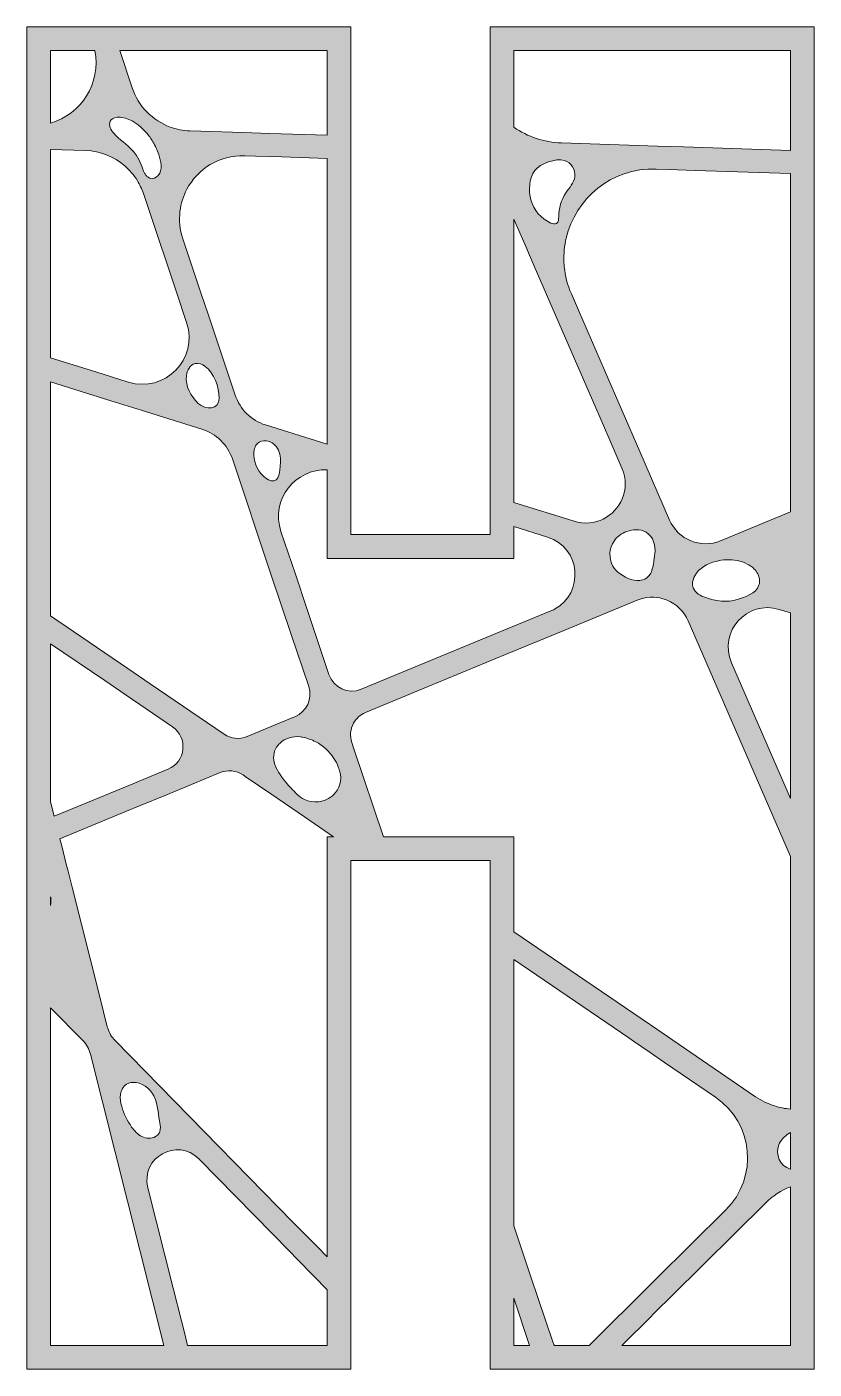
# Model space of a CAD drawing. Extents: x -1650 to 2650, y -4022 to 3022.
# Drawn here: x 2389.8 to 2650, y 1534.5 to 1978 of the extents above; entities that cross this region are included whole.
import ezdxf

# ---------------------------------------------------------------- set-up
doc = ezdxf.new("R2010")
doc.units = 0
doc.header["$MEASUREMENT"] = 0
doc.layers.add('Layer 1', color=7, linetype='Continuous')

msp = doc.modelspace()

# ---------------------------------------------------------------- hatches: boundary and pattern name
at = {"layer": 'Layer 1', "true_color": 0xffffff}
h = msp.add_hatch(color=7, dxfattribs=at)
h.dxf.hatch_style = 2
h.paths.add_polyline_path([(2542.92, 1978), (2542.92, 1810.24), (2496.91, 1810.24), (2496.91, 1978), (2389.83, 1978), (2389.83, 1534.49), (2496.91, 1534.49), (2496.91, 1702.55), (2542.92, 1702.55), (2542.92, 1534.49), (2650, 1534.49), (2650, 1978)])
edge = h.paths.add_edge_path()
edge.add_spline(control_points=[(2550.77, 1914.42), (2550.77, 1914.42), (2554.36, 1906.15), (2554.36, 1906.15), (2554.36, 1906.15), (2557.5, 1898.93), (2557.5, 1898.93), (2557.5, 1898.93), (2577.83, 1852.09), (2577.83, 1852.09), (2577.83, 1852.09), (2582.11, 1842.23), (2582.11, 1842.23), (2582.11, 1842.23), (2586.46, 1832.21), (2586.46, 1832.21), (2587.98, 1828.69), (2587.84, 1825.12), (2586.57, 1822.08), (2584.14, 1816.3), (2577.62, 1812.46), (2570.66, 1814.64), (2570.66, 1814.64), (2550.77, 1820.85), (2550.77, 1820.85), (2550.77, 1820.85), (2550.77, 1914.42), (2550.77, 1914.42)], knot_values=[0, 0, 0, 0, 1, 1, 1, 2, 2, 2, 3, 3, 3, 4, 4, 4, 5, 5, 5, 6, 6, 6, 7, 7, 7, 8, 8, 8, 9, 9, 9, 9], degree=3, periodic=1)
edge = h.paths.add_edge_path()
edge.add_spline(control_points=[(2565.59, 1915.23), (2565.58, 1914.43), (2565.57, 1913.48), (2564.88, 1913.06), (2564.34, 1912.71), (2563.62, 1912.91), (2563.03, 1913.17), (2559.81, 1914.54), (2557.28, 1917.44), (2556.35, 1920.82), (2555.57, 1923.62), (2555.75, 1928.13), (2557.69, 1930.55), (2559.58, 1932.89), (2564.62, 1934.66), (2567.45, 1933.87), (2569.71, 1933.24), (2571.29, 1930.78), (2570.92, 1928.47), (2570.62, 1926.44), (2569.09, 1924.87), (2567.98, 1923.15), (2566.45, 1920.81), (2565.61, 1918.02), (2565.59, 1915.23)], knot_values=[0, 0, 0, 0, 1, 1, 1, 2, 2, 2, 3, 3, 3, 4, 4, 4, 5, 5, 5, 6, 6, 6, 7, 7, 7, 8, 8, 8, 8], degree=3, periodic=1)
edge = h.paths.add_edge_path()
edge.add_spline(control_points=[(2597.35, 1803.85), (2597.19, 1802.7), (2597, 1800.95), (2596.65, 1799.46), (2596.48, 1798.73), (2596.28, 1798.05), (2596.02, 1797.54), (2593.48, 1792.47), (2585.44, 1796.25), (2583.49, 1799.85), (2582.1, 1802.39), (2582.19, 1805.73), (2583.86, 1808.11), (2584.87, 1809.56), (2586.39, 1810.62), (2588.05, 1811.25), (2589.06, 1811.63), (2590.15, 1811.85), (2591.22, 1811.85), (2592.36, 1811.85), (2593.47, 1811.6), (2594.45, 1811.01), (2596.87, 1809.55), (2597.73, 1806.52), (2597.35, 1803.85)], knot_values=[0, 0, 0, 0, 1, 1, 1, 2, 2, 2, 3, 3, 3, 4, 4, 4, 5, 5, 5, 6, 6, 6, 7, 7, 7, 8, 8, 8, 8], degree=3, periodic=1)
edge = h.paths.add_edge_path()
edge.add_spline(control_points=[(2550.77, 1802.38), (2550.77, 1802.38), (2550.77, 1812.88), (2550.77, 1812.88), (2550.77, 1812.88), (2561.86, 1809.41), (2561.86, 1809.41), (2573.01, 1805.93), (2574.11, 1790.85), (2564.18, 1785.58), (2563.78, 1785.37), (2563.37, 1785.18), (2562.94, 1785), (2562.94, 1785), (2537.9, 1774.64), (2537.9, 1774.64), (2537.9, 1774.64), (2500.34, 1759.12), (2500.34, 1759.12), (2496.05, 1757.34), (2491.15, 1759.57), (2489.67, 1763.98), (2489.67, 1763.98), (2482.45, 1785.5), (2482.45, 1785.5), (2482.45, 1785.5), (2478.56, 1797.12), (2478.56, 1797.12), (2478.56, 1797.12), (2473.8, 1811.28), (2473.8, 1811.28), (2470.25, 1821.88), (2478.7, 1832.1), (2489.05, 1831.62), (2489.05, 1831.62), (2489.05, 1802.38), (2489.05, 1802.38), (2489.05, 1802.38), (2550.77, 1802.38), (2550.77, 1802.38)], knot_values=[0, 0, 0, 0, 1, 1, 1, 2, 2, 2, 3, 3, 3, 4, 4, 4, 5, 5, 5, 6, 6, 6, 7, 7, 7, 8, 8, 8, 9, 9, 9, 10, 10, 10, 11, 11, 11, 12, 12, 12, 13, 13, 13, 13], degree=3, periodic=1)
edge = h.paths.add_edge_path()
edge.add_spline(control_points=[(2445.45, 1866.75), (2446.6, 1867.01), (2447.81, 1866.52), (2448.77, 1865.81), (2451.83, 1863.54), (2453.28, 1859.04), (2453.36, 1855.35), (2453.46, 1851.25), (2448.86, 1851.33), (2446.47, 1853.57), (2443.95, 1855.93), (2442.19, 1859.33), (2442.57, 1862.76), (2442.77, 1864.5), (2443.74, 1866.37), (2445.45, 1866.75)], knot_values=[0, 0, 0, 0, 1, 1, 1, 2, 2, 2, 3, 3, 3, 4, 4, 4, 5, 5, 5, 5], degree=3, periodic=1)
edge = h.paths.add_edge_path()
edge.add_spline(control_points=[(2449.82, 1882.79), (2449.82, 1882.79), (2447.37, 1890.12), (2447.37, 1890.12), (2447.37, 1890.12), (2441.39, 1907.94), (2441.39, 1907.94), (2440.36, 1911.01), (2440.08, 1914.09), (2440.44, 1917.02), (2440.73, 1919.6), (2441.52, 1922.07), (2442.71, 1924.32), (2446.26, 1931.01), (2453.38, 1935.7), (2461.84, 1935.42), (2461.84, 1935.42), (2465.37, 1935.31), (2465.37, 1935.31), (2465.37, 1935.31), (2474.09, 1935.03), (2474.09, 1935.03), (2474.09, 1935.03), (2489.05, 1934.54), (2489.05, 1934.54), (2489.05, 1934.54), (2489.05, 1840.13), (2489.05, 1840.13), (2489.05, 1840.13), (2468.74, 1846.47), (2468.74, 1846.47), (2464.01, 1847.95), (2460.28, 1851.6), (2458.71, 1856.29), (2458.71, 1856.29), (2449.82, 1882.79), (2449.82, 1882.79)], knot_values=[0, 0, 0, 0, 1, 1, 1, 2, 2, 2, 3, 3, 3, 4, 4, 4, 5, 5, 5, 6, 6, 6, 7, 7, 7, 8, 8, 8, 9, 9, 9, 10, 10, 10, 11, 11, 11, 12, 12, 12, 12], degree=3, periodic=1)
edge = h.paths.add_edge_path()
edge.add_spline(control_points=[(2465.08, 1838.66), (2465.26, 1839.29), (2465.55, 1839.91), (2466.02, 1840.37), (2466.77, 1841.1), (2467.92, 1841.33), (2468.96, 1841.19), (2469.85, 1841.08), (2470.71, 1840.71), (2471.41, 1840.16), (2474.27, 1837.89), (2473.81, 1833.41), (2473.21, 1830.22), (2472.48, 1826.42), (2468.94, 1828.17), (2467.18, 1830.41), (2465.35, 1832.72), (2464.25, 1835.84), (2465.08, 1838.66)], knot_values=[0, 0, 0, 0, 1, 1, 1, 2, 2, 2, 3, 3, 3, 4, 4, 4, 5, 5, 5, 6, 6, 6, 6], degree=3, periodic=1)
edge = h.paths.add_edge_path()
edge.add_spline(control_points=[(2489.05, 1970.14), (2489.05, 1970.14), (2489.05, 1942.16), (2489.05, 1942.16), (2489.05, 1942.16), (2470.07, 1942.77), (2470.07, 1942.77), (2470.07, 1942.77), (2461.35, 1943.05), (2461.35, 1943.05), (2461.35, 1943.05), (2447.33, 1943.51), (2447.33, 1943.51), (2447.33, 1943.51), (2443.74, 1943.63), (2443.74, 1943.63), (2441.47, 1943.7), (2439.27, 1944.14), (2437.22, 1944.9), (2431.39, 1947.04), (2426.7, 1951.73), (2424.64, 1957.84), (2424.64, 1957.84), (2420.52, 1970.14), (2420.52, 1970.14), (2420.52, 1970.14), (2489.05, 1970.14), (2489.05, 1970.14)], knot_values=[0, 0, 0, 0, 1, 1, 1, 2, 2, 2, 3, 3, 3, 4, 4, 4, 5, 5, 5, 6, 6, 6, 7, 7, 7, 8, 8, 8, 9, 9, 9, 9], degree=3, periodic=1)
edge = h.paths.add_edge_path()
edge.add_spline(control_points=[(2417.42, 1946.79), (2417.75, 1947.43), (2418.4, 1947.87), (2419.1, 1948.06), (2419.8, 1948.25), (2420.54, 1948.22), (2421.26, 1948.1), (2424.41, 1947.58), (2427.1, 1945.52), (2429.23, 1943.13), (2430.11, 1942.14), (2430.85, 1941.11), (2431.49, 1940.02), (2432.27, 1938.69), (2432.89, 1937.28), (2433.43, 1935.77), (2434.17, 1933.72), (2434.79, 1930.73), (2433.25, 1928.9), (2432.6, 1928.13), (2431.5, 1927.7), (2430.54, 1927.99), (2430.45, 1928.02), (2430.36, 1928.06), (2430.28, 1928.1), (2429.91, 1928.26), (2429.59, 1928.52), (2429.32, 1928.81), (2429.1, 1929.05), (2428.92, 1929.31), (2428.75, 1929.6), (2428.27, 1930.45), (2428, 1931.45), (2427.65, 1932.38), (2427.25, 1933.46), (2426.73, 1934.49), (2426.09, 1935.44), (2425.68, 1936.05), (2425.23, 1936.63), (2424.74, 1937.18), (2422.85, 1939.24), (2420.41, 1940.75), (2418.56, 1942.84), (2418.07, 1943.38), (2417.62, 1943.97), (2417.37, 1944.66), (2417.12, 1945.34), (2417.09, 1946.13), (2417.42, 1946.79)], knot_values=[0, 0, 0, 0, 1, 1, 1, 2, 2, 2, 3, 3, 3, 4, 4, 4, 5, 5, 5, 6, 6, 6, 7, 7, 7, 8, 8, 8, 9, 9, 9, 10, 10, 10, 11, 11, 11, 12, 12, 12, 13, 13, 13, 14, 14, 14, 15, 15, 15, 16, 16, 16, 16], degree=3, periodic=1)
edge = h.paths.add_edge_path()
edge.add_spline(control_points=[(2397.69, 1970.14), (2397.69, 1970.14), (2412.3, 1970.14), (2412.3, 1970.14), (2414.41, 1959.43), (2407.78, 1949.09), (2397.69, 1946.16), (2397.69, 1946.16), (2397.69, 1970.14), (2397.69, 1970.14)], knot_values=[0, 0, 0, 0, 1, 1, 1, 2, 2, 2, 3, 3, 3, 3], degree=3, periodic=1)
edge = h.paths.add_edge_path()
edge.add_spline(control_points=[(2397.69, 1937.51), (2397.69, 1937.51), (2409.23, 1937.13), (2409.23, 1937.13), (2414.1, 1936.97), (2418.63, 1935.13), (2422.16, 1932.09), (2423.8, 1930.69), (2425.21, 1929.03), (2426.35, 1927.16), (2426.75, 1926.51), (2427.12, 1925.83), (2427.44, 1925.13), (2427.78, 1924.42), (2428.08, 1923.68), (2428.33, 1922.92), (2428.33, 1922.92), (2429.56, 1919.25), (2429.56, 1919.25), (2429.56, 1919.25), (2439.72, 1888.97), (2439.72, 1888.97), (2439.72, 1888.97), (2442.18, 1881.65), (2442.18, 1881.65), (2442.18, 1881.65), (2442.64, 1880.26), (2442.64, 1880.26), (2446.64, 1868.32), (2435.44, 1856.88), (2423.42, 1860.62), (2423.42, 1860.62), (2423.01, 1860.75), (2423.01, 1860.75), (2423.01, 1860.75), (2412.99, 1863.88), (2412.99, 1863.88), (2412.99, 1863.88), (2397.69, 1868.66), (2397.69, 1868.66), (2397.69, 1868.66), (2397.69, 1937.51), (2397.69, 1937.51)], knot_values=[0, 0, 0, 0, 1, 1, 1, 2, 2, 2, 3, 3, 3, 4, 4, 4, 5, 5, 5, 6, 6, 6, 7, 7, 7, 8, 8, 8, 9, 9, 9, 10, 10, 10, 11, 11, 11, 12, 12, 12, 13, 13, 13, 14, 14, 14, 14], degree=3, periodic=1)
edge = h.paths.add_edge_path()
edge.add_spline(control_points=[(2397.69, 1860.69), (2397.69, 1860.69), (2417.63, 1854.46), (2417.63, 1854.46), (2417.63, 1854.46), (2427.65, 1851.33), (2427.65, 1851.33), (2427.65, 1851.33), (2447.71, 1845.07), (2447.71, 1845.07), (2452.44, 1843.59), (2456.16, 1839.94), (2457.74, 1835.25), (2457.74, 1835.25), (2470.5, 1797.21), (2470.5, 1797.21), (2470.5, 1797.21), (2477.21, 1777.19), (2477.21, 1777.19), (2477.21, 1777.19), (2482.97, 1760.02), (2482.97, 1760.02), (2484.31, 1756.02), (2482.33, 1751.67), (2478.43, 1750.06), (2478.43, 1750.06), (2477.72, 1749.76), (2477.72, 1749.76), (2477.72, 1749.76), (2470.59, 1746.81), (2470.59, 1746.81), (2470.59, 1746.81), (2462.61, 1743.51), (2462.61, 1743.51), (2460.11, 1742.49), (2457.26, 1742.78), (2455.03, 1744.3), (2455.03, 1744.3), (2430.58, 1760.97), (2430.58, 1760.97), (2430.58, 1760.97), (2423.23, 1765.98), (2423.23, 1765.98), (2423.23, 1765.98), (2397.69, 1783.4), (2397.69, 1783.4), (2397.69, 1783.4), (2397.69, 1860.69), (2397.69, 1860.69)], knot_values=[0, 0, 0, 0, 1, 1, 1, 2, 2, 2, 3, 3, 3, 4, 4, 4, 5, 5, 5, 6, 6, 6, 7, 7, 7, 8, 8, 8, 9, 9, 9, 10, 10, 10, 11, 11, 11, 12, 12, 12, 13, 13, 13, 14, 14, 14, 15, 15, 15, 16, 16, 16, 16], degree=3, periodic=1)
edge = h.paths.add_edge_path()
edge.add_spline(control_points=[(2397.69, 1774.19), (2397.69, 1774.19), (2415.56, 1762.01), (2415.56, 1762.01), (2415.56, 1762.01), (2422.7, 1757.14), (2422.7, 1757.14), (2422.7, 1757.14), (2437.93, 1746.75), (2437.93, 1746.75), (2443.2, 1743.15), (2442.37, 1735.15), (2436.48, 1732.71), (2436.48, 1732.71), (2435.66, 1732.37), (2435.66, 1732.37), (2435.66, 1732.37), (2423.56, 1727.37), (2423.56, 1727.37), (2423.56, 1727.37), (2398.88, 1717.17), (2398.88, 1717.17), (2398.88, 1717.17), (2397.69, 1721.91), (2397.69, 1721.91), (2397.69, 1721.91), (2397.69, 1774.19), (2397.69, 1774.19)], knot_values=[0, 0, 0, 0, 1, 1, 1, 2, 2, 2, 3, 3, 3, 4, 4, 4, 5, 5, 5, 6, 6, 6, 7, 7, 7, 8, 8, 8, 9, 9, 9, 9], degree=3, periodic=1)
edge = h.paths.add_edge_path()
edge.add_spline(control_points=[(2397.69, 1690.52), (2397.7, 1690.45), (2397.71, 1690.37), (2397.71, 1690.3), (2397.83, 1689.4), (2397.81, 1688.52), (2397.69, 1687.69), (2397.69, 1687.69), (2397.69, 1690.52), (2397.69, 1690.52)], knot_values=[0, 0, 0, 0, 1, 1, 1, 2, 2, 2, 3, 3, 3, 3], degree=3, periodic=1)
edge = h.paths.add_edge_path()
edge.add_spline(control_points=[(2397.69, 1542.35), (2397.69, 1542.35), (2397.69, 1653.91), (2397.69, 1653.91), (2397.69, 1653.91), (2408.3, 1643.09), (2408.3, 1643.09), (2409.55, 1641.82), (2410.43, 1640.24), (2410.86, 1638.52), (2410.86, 1638.52), (2431.28, 1557.58), (2431.28, 1557.58), (2431.28, 1557.58), (2435.12, 1542.35), (2435.12, 1542.35), (2435.12, 1542.35), (2397.69, 1542.35), (2397.69, 1542.35)], knot_values=[0, 0, 0, 0, 1, 1, 1, 2, 2, 2, 3, 3, 3, 4, 4, 4, 5, 5, 5, 6, 6, 6, 6], degree=3, periodic=1)
edge = h.paths.add_edge_path()
edge.add_spline(control_points=[(2420.77, 1625.27), (2420.96, 1626.6), (2421.64, 1627.91), (2422.78, 1628.61), (2423.42, 1629), (2424.16, 1629.19), (2424.9, 1629.23), (2427.78, 1629.39), (2430.42, 1627.33), (2431.77, 1624.79), (2433.18, 1622.15), (2433.09, 1619.43), (2433.62, 1616.59), (2433.99, 1614.61), (2434.53, 1612.63), (2432.37, 1611.32), (2431.02, 1610.51), (2429.26, 1610.65), (2427.87, 1611.34), (2426.47, 1612.04), (2425.38, 1613.24), (2424.46, 1614.5), (2422.98, 1616.55), (2421.86, 1618.86), (2421.18, 1621.3), (2420.82, 1622.6), (2420.58, 1623.95), (2420.77, 1625.27)], knot_values=[0, 0, 0, 0, 1, 1, 1, 2, 2, 2, 3, 3, 3, 4, 4, 4, 5, 5, 5, 6, 6, 6, 7, 7, 7, 8, 8, 8, 9, 9, 9, 9], degree=3, periodic=1)
edge = h.paths.add_edge_path()
edge.add_spline(control_points=[(2489.05, 1542.35), (2489.05, 1542.35), (2442.97, 1542.35), (2442.97, 1542.35), (2442.97, 1542.35), (2441.9, 1546.59), (2441.9, 1546.59), (2441.9, 1546.59), (2440.93, 1550.43), (2440.93, 1550.43), (2440.93, 1550.43), (2438.21, 1561.2), (2438.21, 1561.2), (2438.21, 1561.2), (2429.83, 1594.45), (2429.83, 1594.45), (2427.32, 1604.38), (2439.54, 1611.23), (2446.71, 1603.93), (2446.71, 1603.93), (2470.96, 1579.2), (2470.96, 1579.2), (2470.96, 1579.2), (2476.49, 1573.56), (2476.49, 1573.56), (2476.49, 1573.56), (2479.22, 1570.77), (2479.22, 1570.77), (2479.22, 1570.77), (2484.66, 1565.22), (2484.66, 1565.22), (2484.66, 1565.22), (2489.05, 1560.74), (2489.05, 1560.74), (2489.05, 1560.74), (2489.05, 1542.35), (2489.05, 1542.35)], knot_values=[0, 0, 0, 0, 1, 1, 1, 2, 2, 2, 3, 3, 3, 4, 4, 4, 5, 5, 5, 6, 6, 6, 7, 7, 7, 8, 8, 8, 9, 9, 9, 10, 10, 10, 11, 11, 11, 12, 12, 12, 12], degree=3, periodic=1)
edge = h.paths.add_edge_path()
edge.add_spline(control_points=[(2489.05, 1710.41), (2489.05, 1710.41), (2489.05, 1571.61), (2489.05, 1571.61), (2489.05, 1571.61), (2485.74, 1574.99), (2485.74, 1574.99), (2485.74, 1574.99), (2483.41, 1577.36), (2483.41, 1577.36), (2483.41, 1577.36), (2477.88, 1583), (2477.88, 1583), (2477.88, 1583), (2418.98, 1643.07), (2418.98, 1643.07), (2417.86, 1644.21), (2417.04, 1645.59), (2416.57, 1647.11), (2416.51, 1647.29), (2416.47, 1647.46), (2416.42, 1647.64), (2416.42, 1647.64), (2413.94, 1657.48), (2413.94, 1657.48), (2413.94, 1657.48), (2404.78, 1693.78), (2404.78, 1693.78), (2404.78, 1693.78), (2403.45, 1699.07), (2403.45, 1699.07), (2403.45, 1699.07), (2402.88, 1701.33), (2402.88, 1701.33), (2402.88, 1701.33), (2401.46, 1706.96), (2401.46, 1706.96), (2401.46, 1706.96), (2400.77, 1709.71), (2400.77, 1709.71), (2400.77, 1709.71), (2422.79, 1718.81), (2422.79, 1718.81), (2422.79, 1718.81), (2427.05, 1720.57), (2427.05, 1720.57), (2427.05, 1720.57), (2435.75, 1724.17), (2435.75, 1724.17), (2435.75, 1724.17), (2444.27, 1727.69), (2444.27, 1727.69), (2444.27, 1727.69), (2453.71, 1731.6), (2453.71, 1731.6), (2456.21, 1732.63), (2459.06, 1732.33), (2461.3, 1730.81), (2461.3, 1730.81), (2461.99, 1730.34), (2461.99, 1730.34), (2461.99, 1730.34), (2470.79, 1724.34), (2470.79, 1724.34), (2470.79, 1724.34), (2481.63, 1716.94), (2481.63, 1716.94), (2481.63, 1716.94), (2491.21, 1710.41), (2491.21, 1710.41), (2491.21, 1710.41), (2489.05, 1710.41), (2489.05, 1710.41)], knot_values=[0, 0, 0, 0, 1, 1, 1, 2, 2, 2, 3, 3, 3, 4, 4, 4, 5, 5, 5, 6, 6, 6, 7, 7, 7, 8, 8, 8, 9, 9, 9, 10, 10, 10, 11, 11, 11, 12, 12, 12, 13, 13, 13, 14, 14, 14, 15, 15, 15, 16, 16, 16, 17, 17, 17, 18, 18, 18, 19, 19, 19, 20, 20, 20, 21, 21, 21, 22, 22, 22, 23, 23, 23, 24, 24, 24, 24], degree=3, periodic=1)
edge = h.paths.add_edge_path()
edge.add_spline(control_points=[(2491.12, 1724.22), (2490.94, 1724.05), (2490.74, 1723.88), (2490.54, 1723.72), (2487.98, 1721.67), (2484.48, 1721.37), (2481.59, 1722.71), (2480.68, 1723.13), (2479.83, 1723.72), (2479.09, 1724.47), (2477.79, 1725.77), (2476.57, 1727.07), (2475.5, 1728.35), (2473.56, 1730.66), (2472.11, 1732.92), (2471.59, 1735.05), (2471.11, 1737.03), (2471.42, 1738.91), (2472.87, 1740.65), (2473.04, 1740.87), (2473.23, 1741.06), (2473.42, 1741.25), (2475.22, 1743), (2477.79, 1743.77), (2480.31, 1743.4), (2480.5, 1743.37), (2480.7, 1743.33), (2480.9, 1743.29), (2482.44, 1743), (2483.91, 1742.49), (2485.28, 1741.78), (2487.72, 1740.51), (2489.83, 1738.63), (2491.33, 1736.26), (2491.9, 1735.38), (2492.38, 1734.44), (2492.76, 1733.43), (2493.06, 1732.66), (2493.16, 1732.21), (2493.16, 1732.21), (2494.21, 1729.07), (2493.16, 1726.17), (2491.12, 1724.22)], knot_values=[0, 0, 0, 0, 1, 1, 1, 2, 2, 2, 3, 3, 3, 4, 4, 4, 5, 5, 5, 6, 6, 6, 7, 7, 7, 8, 8, 8, 9, 9, 9, 10, 10, 10, 11, 11, 11, 12, 12, 12, 13, 13, 13, 14, 14, 14, 14], degree=3, periodic=1)
h.paths.add_polyline_path([(2550.77, 1542.35), (2550.77, 1557.91), (2555.99, 1542.35)])
edge = h.paths.add_edge_path()
edge.add_spline(control_points=[(2579.45, 1546.1), (2579.45, 1546.1), (2575.66, 1542.35), (2575.66, 1542.35), (2575.66, 1542.35), (2564.16, 1542.35), (2564.16, 1542.35), (2563.94, 1542.73), (2563.75, 1543.13), (2563.61, 1543.56), (2563.61, 1543.56), (2556.42, 1565), (2556.42, 1565), (2556.42, 1565), (2550.77, 1581.83), (2550.77, 1581.83), (2550.77, 1581.83), (2550.77, 1669.79), (2550.77, 1669.79), (2550.77, 1669.79), (2588.72, 1643.91), (2588.72, 1643.91), (2588.72, 1643.91), (2590.25, 1642.87), (2590.25, 1642.87), (2590.25, 1642.87), (2595.78, 1639.09), (2595.78, 1639.09), (2595.78, 1639.09), (2600.55, 1635.84), (2600.55, 1635.84), (2600.55, 1635.84), (2617.41, 1624.34), (2617.41, 1624.34), (2629.99, 1615.77), (2631.63, 1597.85), (2620.82, 1587.13), (2620.82, 1587.13), (2597.71, 1564.21), (2597.71, 1564.21), (2597.71, 1564.21), (2592.3, 1558.86), (2592.3, 1558.86), (2592.3, 1558.86), (2588.44, 1555.02), (2588.44, 1555.02), (2588.44, 1555.02), (2583.62, 1550.25), (2583.62, 1550.25), (2583.62, 1550.25), (2579.45, 1546.1), (2579.45, 1546.1)], knot_values=[0, 0, 0, 0, 1, 1, 1, 2, 2, 2, 3, 3, 3, 4, 4, 4, 5, 5, 5, 6, 6, 6, 7, 7, 7, 8, 8, 8, 9, 9, 9, 10, 10, 10, 11, 11, 11, 12, 12, 12, 13, 13, 13, 14, 14, 14, 15, 15, 15, 16, 16, 16, 17, 17, 17, 17], degree=3, periodic=1)
edge = h.paths.add_edge_path()
edge.add_spline(control_points=[(2642.14, 1542.35), (2642.14, 1542.35), (2586.46, 1542.35), (2586.46, 1542.35), (2586.46, 1542.35), (2587.53, 1543.4), (2587.53, 1543.4), (2587.53, 1543.4), (2595.22, 1551.04), (2595.22, 1551.04), (2595.22, 1551.04), (2597.59, 1553.38), (2597.59, 1553.38), (2597.59, 1553.38), (2602.99, 1558.74), (2602.99, 1558.74), (2602.99, 1558.74), (2633.88, 1589.36), (2633.88, 1589.36), (2636.3, 1591.77), (2639.12, 1593.56), (2642.14, 1594.73), (2642.14, 1594.73), (2642.14, 1542.35), (2642.14, 1542.35)], knot_values=[0, 0, 0, 0, 1, 1, 1, 2, 2, 2, 3, 3, 3, 4, 4, 4, 5, 5, 5, 6, 6, 6, 7, 7, 7, 8, 8, 8, 8], degree=3, periodic=1)
edge = h.paths.add_edge_path()
edge.add_spline(control_points=[(2642.14, 1600.58), (2642.13, 1600.59), (2642.1, 1600.59), (2642.09, 1600.6), (2638.78, 1601.47), (2637.01, 1605.48), (2638.3, 1608.6), (2638.96, 1610.18), (2640.22, 1611.42), (2641.67, 1612.38), (2641.83, 1612.49), (2641.99, 1612.59), (2642.14, 1612.7), (2642.14, 1612.7), (2642.14, 1600.58), (2642.14, 1600.58)], knot_values=[0, 0, 0, 0, 1, 1, 1, 2, 2, 2, 3, 3, 3, 4, 4, 4, 5, 5, 5, 5], degree=3, periodic=1)
edge = h.paths.add_edge_path()
edge.add_spline(control_points=[(2642.14, 1620.41), (2640.39, 1620.57), (2638.66, 1620.91), (2636.97, 1621.45), (2634.77, 1622.15), (2632.65, 1623.17), (2630.66, 1624.52), (2630.66, 1624.52), (2603.26, 1643.2), (2603.26, 1643.2), (2603.26, 1643.2), (2596.21, 1648.02), (2596.21, 1648.02), (2596.21, 1648.02), (2595.57, 1648.45), (2595.57, 1648.45), (2595.57, 1648.45), (2550.77, 1679), (2550.77, 1679), (2550.77, 1679), (2550.77, 1710.41), (2550.77, 1710.41), (2550.77, 1710.41), (2507.64, 1710.41), (2507.64, 1710.41), (2507.64, 1710.41), (2497.89, 1739.48), (2497.89, 1739.48), (2497.89, 1739.48), (2497.21, 1741.5), (2497.21, 1741.5), (2496.48, 1743.7), (2496.74, 1746.02), (2497.8, 1747.91), (2498.64, 1749.46), (2500, 1750.74), (2501.76, 1751.47), (2501.76, 1751.47), (2522.43, 1760.01), (2522.43, 1760.01), (2522.43, 1760.01), (2548, 1770.58), (2548, 1770.58), (2548, 1770.58), (2567.63, 1778.7), (2567.63, 1778.7), (2567.63, 1778.7), (2591.48, 1788.56), (2591.48, 1788.56), (2594.31, 1789.73), (2597.31, 1789.83), (2600.03, 1789.03), (2600.51, 1788.9), (2600.98, 1788.74), (2601.44, 1788.55), (2604.44, 1787.3), (2606.98, 1784.93), (2608.37, 1781.73), (2608.37, 1781.73), (2642.14, 1703.92), (2642.14, 1703.92), (2642.14, 1703.92), (2642.14, 1620.41), (2642.14, 1620.41)], knot_values=[0, 0, 0, 0, 1, 1, 1, 2, 2, 2, 3, 3, 3, 4, 4, 4, 5, 5, 5, 6, 6, 6, 7, 7, 7, 8, 8, 8, 9, 9, 9, 10, 10, 10, 11, 11, 11, 12, 12, 12, 13, 13, 13, 14, 14, 14, 15, 15, 15, 16, 16, 16, 17, 17, 17, 18, 18, 18, 19, 19, 19, 20, 20, 20, 21, 21, 21, 21], degree=3, periodic=1)
edge = h.paths.add_edge_path()
edge.add_spline(control_points=[(2609.85, 1794.44), (2609.92, 1795.19), (2610.17, 1795.93), (2610.53, 1796.59), (2611.93, 1799.15), (2614.72, 1800.67), (2617.54, 1801.39), (2619.82, 1801.97), (2622.26, 1802.12), (2624.55, 1801.66), (2625.72, 1801.44), (2626.85, 1801.06), (2627.91, 1800.51), (2629.18, 1799.84), (2630.35, 1798.92), (2631.11, 1797.71), (2631.87, 1796.49), (2632.2, 1794.96), (2631.77, 1793.59), (2630.83, 1790.55), (2627.14, 1789.73), (2624.51, 1788.78), (2621.42, 1787.64), (2617.25, 1788.41), (2614.21, 1789.41), (2612.49, 1789.99), (2610.68, 1790.94), (2610.04, 1792.65), (2609.83, 1793.22), (2609.77, 1793.84), (2609.85, 1794.44)], knot_values=[0, 0, 0, 0, 1, 1, 1, 2, 2, 2, 3, 3, 3, 4, 4, 4, 5, 5, 5, 6, 6, 6, 7, 7, 7, 8, 8, 8, 9, 9, 9, 10, 10, 10, 10], degree=3, periodic=1)
edge = h.paths.add_edge_path()
edge.add_spline(control_points=[(2642.14, 1723.03), (2642.14, 1723.03), (2622.67, 1767.9), (2622.67, 1767.9), (2618.24, 1778.11), (2627.84, 1788.8), (2638.46, 1785.48), (2638.46, 1785.48), (2642.14, 1784.34), (2642.14, 1784.34), (2642.14, 1784.34), (2642.14, 1723.03), (2642.14, 1723.03)], knot_values=[0, 0, 0, 0, 1, 1, 1, 2, 2, 2, 3, 3, 3, 4, 4, 4, 4], degree=3, periodic=1)
edge = h.paths.add_edge_path()
edge.add_spline(control_points=[(2642.14, 1817.74), (2642.14, 1817.74), (2628.81, 1812.23), (2628.81, 1812.23), (2628.81, 1812.23), (2619.09, 1808.21), (2619.09, 1808.21), (2612.54, 1805.5), (2605.03, 1808.54), (2602.2, 1815.05), (2602.2, 1815.05), (2592.36, 1837.71), (2592.36, 1837.71), (2592.36, 1837.71), (2580.71, 1864.57), (2580.71, 1864.57), (2580.71, 1864.57), (2572.1, 1884.42), (2572.1, 1884.42), (2572.1, 1884.42), (2569.76, 1889.79), (2569.76, 1889.79), (2568.47, 1892.75), (2567.71, 1895.77), (2567.43, 1898.75), (2567.37, 1899.3), (2567.33, 1899.85), (2567.31, 1900.4), (2567.2, 1903.06), (2567.47, 1905.69), (2568.06, 1908.21), (2571.11, 1921.17), (2582.87, 1931.5), (2597.77, 1931.01), (2597.77, 1931.01), (2601.97, 1930.88), (2601.97, 1930.88), (2601.97, 1930.88), (2610.73, 1930.59), (2610.73, 1930.59), (2610.73, 1930.59), (2642.14, 1929.57), (2642.14, 1929.57), (2642.14, 1929.57), (2642.14, 1817.74), (2642.14, 1817.74)], knot_values=[0, 0, 0, 0, 1, 1, 1, 2, 2, 2, 3, 3, 3, 4, 4, 4, 5, 5, 5, 6, 6, 6, 7, 7, 7, 8, 8, 8, 9, 9, 9, 10, 10, 10, 11, 11, 11, 12, 12, 12, 13, 13, 13, 14, 14, 14, 15, 15, 15, 15], degree=3, periodic=1)
edge = h.paths.add_edge_path()
edge.add_spline(control_points=[(2642.14, 1937.18), (2642.14, 1937.18), (2606.82, 1938.33), (2606.82, 1938.33), (2606.82, 1938.33), (2598.24, 1938.61), (2598.24, 1938.61), (2598.24, 1938.61), (2566.52, 1939.64), (2566.52, 1939.64), (2560.77, 1939.83), (2555.33, 1941.68), (2550.77, 1944.81), (2550.77, 1944.81), (2550.77, 1970.14), (2550.77, 1970.14), (2550.77, 1970.14), (2642.14, 1970.14), (2642.14, 1970.14), (2642.14, 1970.14), (2642.14, 1937.18), (2642.14, 1937.18)], knot_values=[0, 0, 0, 0, 1, 1, 1, 2, 2, 2, 3, 3, 3, 4, 4, 4, 5, 5, 5, 6, 6, 6, 7, 7, 7, 7], degree=3, periodic=1)

# ---------------------------------------------------------------- linework, layer by layer
at = {"layer": 'Layer 1', "lineweight": 0}
for points in [[(2542.92, 1978), (2542.92, 1810.24), (2496.91, 1810.24), (2496.91, 1978), (2389.83, 1978), (2389.83, 1534.49), (2496.91, 1534.49), (2496.91, 1702.55), (2542.92, 1702.55), (2542.92, 1534.49), (2650, 1534.49), (2650, 1978), (2542.92, 1978)], [(2550.77, 1542.35), (2550.77, 1557.91), (2555.99, 1542.35), (2550.77, 1542.35)]]:
    msp.add_lwpolyline(points, dxfattribs=at)
for points, knots in [([(2397.69, 1970.14), (2397.69, 1970.14), (2412.3, 1970.14), (2412.3, 1970.14), (2414.41, 1959.43), (2407.78, 1949.09), (2397.69, 1946.16), (2397.69, 1946.16), (2397.69, 1970.14), (2397.69, 1970.14)], [0, 0, 0, 0, 1, 1, 1, 2, 2, 2, 3, 3, 3, 3]), ([(2489.05, 1970.14), (2489.05, 1970.14), (2489.05, 1942.16), (2489.05, 1942.16), (2489.05, 1942.16), (2470.07, 1942.77), (2470.07, 1942.77), (2470.07, 1942.77), (2461.35, 1943.05), (2461.35, 1943.05), (2461.35, 1943.05), (2447.33, 1943.51), (2447.33, 1943.51), (2447.33, 1943.51), (2443.74, 1943.63), (2443.74, 1943.63), (2441.47, 1943.7), (2439.27, 1944.14), (2437.22, 1944.9), (2431.39, 1947.04), (2426.7, 1951.73), (2424.64, 1957.84), (2424.64, 1957.84), (2420.52, 1970.14), (2420.52, 1970.14), (2420.52, 1970.14), (2489.05, 1970.14), (2489.05, 1970.14)], [0, 0, 0, 0, 1, 1, 1, 2, 2, 2, 3, 3, 3, 4, 4, 4, 5, 5, 5, 6, 6, 6, 7, 7, 7, 8, 8, 8, 9, 9, 9, 9]), ([(2642.14, 1937.18), (2642.14, 1937.18), (2606.82, 1938.33), (2606.82, 1938.33), (2606.82, 1938.33), (2598.24, 1938.61), (2598.24, 1938.61), (2598.24, 1938.61), (2566.52, 1939.64), (2566.52, 1939.64), (2560.77, 1939.83), (2555.33, 1941.68), (2550.77, 1944.81), (2550.77, 1944.81), (2550.77, 1970.14), (2550.77, 1970.14), (2550.77, 1970.14), (2642.14, 1970.14), (2642.14, 1970.14), (2642.14, 1970.14), (2642.14, 1937.18), (2642.14, 1937.18)], [0, 0, 0, 0, 1, 1, 1, 2, 2, 2, 3, 3, 3, 4, 4, 4, 5, 5, 5, 6, 6, 6, 7, 7, 7, 7]), ([(2417.42, 1946.79), (2417.75, 1947.43), (2418.4, 1947.87), (2419.1, 1948.06), (2419.8, 1948.25), (2420.54, 1948.22), (2421.26, 1948.1), (2424.41, 1947.58), (2427.1, 1945.52), (2429.23, 1943.13), (2430.11, 1942.14), (2430.85, 1941.11), (2431.49, 1940.02), (2432.27, 1938.69), (2432.89, 1937.28), (2433.43, 1935.77), (2434.17, 1933.72), (2434.79, 1930.73), (2433.25, 1928.9), (2432.6, 1928.13), (2431.5, 1927.7), (2430.54, 1927.99), (2430.45, 1928.02), (2430.36, 1928.06), (2430.28, 1928.1), (2429.91, 1928.26), (2429.59, 1928.52), (2429.32, 1928.81), (2429.1, 1929.05), (2428.92, 1929.31), (2428.75, 1929.6), (2428.27, 1930.45), (2428, 1931.45), (2427.65, 1932.38), (2427.25, 1933.46), (2426.73, 1934.49), (2426.09, 1935.44), (2425.68, 1936.05), (2425.23, 1936.63), (2424.74, 1937.18), (2422.85, 1939.24), (2420.41, 1940.75), (2418.56, 1942.84), (2418.07, 1943.38), (2417.62, 1943.97), (2417.37, 1944.66), (2417.12, 1945.34), (2417.09, 1946.13), (2417.42, 1946.79)], [0, 0, 0, 0, 1, 1, 1, 2, 2, 2, 3, 3, 3, 4, 4, 4, 5, 5, 5, 6, 6, 6, 7, 7, 7, 8, 8, 8, 9, 9, 9, 10, 10, 10, 11, 11, 11, 12, 12, 12, 13, 13, 13, 14, 14, 14, 15, 15, 15, 16, 16, 16, 16]), ([(2397.69, 1937.51), (2397.69, 1937.51), (2409.23, 1937.13), (2409.23, 1937.13), (2414.1, 1936.97), (2418.63, 1935.13), (2422.16, 1932.09), (2423.8, 1930.69), (2425.21, 1929.03), (2426.35, 1927.16), (2426.75, 1926.51), (2427.12, 1925.83), (2427.44, 1925.13), (2427.78, 1924.42), (2428.08, 1923.68), (2428.33, 1922.92), (2428.33, 1922.92), (2429.56, 1919.25), (2429.56, 1919.25), (2429.56, 1919.25), (2439.72, 1888.97), (2439.72, 1888.97), (2439.72, 1888.97), (2442.18, 1881.65), (2442.18, 1881.65), (2442.18, 1881.65), (2442.64, 1880.26), (2442.64, 1880.26), (2446.64, 1868.32), (2435.44, 1856.88), (2423.42, 1860.62), (2423.42, 1860.62), (2423.01, 1860.75), (2423.01, 1860.75), (2423.01, 1860.75), (2412.99, 1863.88), (2412.99, 1863.88), (2412.99, 1863.88), (2397.69, 1868.66), (2397.69, 1868.66), (2397.69, 1868.66), (2397.69, 1937.51), (2397.69, 1937.51)], [0, 0, 0, 0, 1, 1, 1, 2, 2, 2, 3, 3, 3, 4, 4, 4, 5, 5, 5, 6, 6, 6, 7, 7, 7, 8, 8, 8, 9, 9, 9, 10, 10, 10, 11, 11, 11, 12, 12, 12, 13, 13, 13, 14, 14, 14, 14]), ([(2449.82, 1882.79), (2449.82, 1882.79), (2447.37, 1890.12), (2447.37, 1890.12), (2447.37, 1890.12), (2441.39, 1907.94), (2441.39, 1907.94), (2440.36, 1911.01), (2440.08, 1914.09), (2440.44, 1917.02), (2440.73, 1919.6), (2441.52, 1922.07), (2442.71, 1924.32), (2446.26, 1931.01), (2453.38, 1935.7), (2461.84, 1935.42), (2461.84, 1935.42), (2465.37, 1935.31), (2465.37, 1935.31), (2465.37, 1935.31), (2474.09, 1935.03), (2474.09, 1935.03), (2474.09, 1935.03), (2489.05, 1934.54), (2489.05, 1934.54), (2489.05, 1934.54), (2489.05, 1840.13), (2489.05, 1840.13), (2489.05, 1840.13), (2468.74, 1846.47), (2468.74, 1846.47), (2464.01, 1847.95), (2460.28, 1851.6), (2458.71, 1856.29), (2458.71, 1856.29), (2449.82, 1882.79), (2449.82, 1882.79)], [0, 0, 0, 0, 1, 1, 1, 2, 2, 2, 3, 3, 3, 4, 4, 4, 5, 5, 5, 6, 6, 6, 7, 7, 7, 8, 8, 8, 9, 9, 9, 10, 10, 10, 11, 11, 11, 12, 12, 12, 12]), ([(2565.59, 1915.23), (2565.58, 1914.43), (2565.57, 1913.48), (2564.88, 1913.06), (2564.34, 1912.71), (2563.62, 1912.91), (2563.03, 1913.17), (2559.81, 1914.54), (2557.28, 1917.44), (2556.35, 1920.82), (2555.57, 1923.62), (2555.75, 1928.13), (2557.69, 1930.55), (2559.58, 1932.89), (2564.62, 1934.66), (2567.45, 1933.87), (2569.71, 1933.24), (2571.29, 1930.78), (2570.92, 1928.47), (2570.62, 1926.44), (2569.09, 1924.87), (2567.98, 1923.15), (2566.45, 1920.81), (2565.61, 1918.02), (2565.59, 1915.23)], [0, 0, 0, 0, 1, 1, 1, 2, 2, 2, 3, 3, 3, 4, 4, 4, 5, 5, 5, 6, 6, 6, 7, 7, 7, 8, 8, 8, 8]), ([(2642.14, 1817.74), (2642.14, 1817.74), (2628.81, 1812.23), (2628.81, 1812.23), (2628.81, 1812.23), (2619.09, 1808.21), (2619.09, 1808.21), (2612.54, 1805.5), (2605.03, 1808.54), (2602.2, 1815.05), (2602.2, 1815.05), (2592.36, 1837.71), (2592.36, 1837.71), (2592.36, 1837.71), (2580.71, 1864.57), (2580.71, 1864.57), (2580.71, 1864.57), (2572.1, 1884.42), (2572.1, 1884.42), (2572.1, 1884.42), (2569.76, 1889.79), (2569.76, 1889.79), (2568.47, 1892.75), (2567.71, 1895.77), (2567.43, 1898.75), (2567.37, 1899.3), (2567.33, 1899.85), (2567.31, 1900.4), (2567.2, 1903.06), (2567.47, 1905.69), (2568.06, 1908.21), (2571.11, 1921.17), (2582.87, 1931.5), (2597.77, 1931.01), (2597.77, 1931.01), (2601.97, 1930.88), (2601.97, 1930.88), (2601.97, 1930.88), (2610.73, 1930.59), (2610.73, 1930.59), (2610.73, 1930.59), (2642.14, 1929.57), (2642.14, 1929.57), (2642.14, 1929.57), (2642.14, 1817.74), (2642.14, 1817.74)], [0, 0, 0, 0, 1, 1, 1, 2, 2, 2, 3, 3, 3, 4, 4, 4, 5, 5, 5, 6, 6, 6, 7, 7, 7, 8, 8, 8, 9, 9, 9, 10, 10, 10, 11, 11, 11, 12, 12, 12, 13, 13, 13, 14, 14, 14, 15, 15, 15, 15]), ([(2550.77, 1914.42), (2550.77, 1914.42), (2554.36, 1906.15), (2554.36, 1906.15), (2554.36, 1906.15), (2557.5, 1898.93), (2557.5, 1898.93), (2557.5, 1898.93), (2577.83, 1852.09), (2577.83, 1852.09), (2577.83, 1852.09), (2582.11, 1842.23), (2582.11, 1842.23), (2582.11, 1842.23), (2586.46, 1832.21), (2586.46, 1832.21), (2587.98, 1828.69), (2587.84, 1825.12), (2586.57, 1822.08), (2584.14, 1816.3), (2577.62, 1812.46), (2570.66, 1814.64), (2570.66, 1814.64), (2550.77, 1820.85), (2550.77, 1820.85), (2550.77, 1820.85), (2550.77, 1914.42), (2550.77, 1914.42)], [0, 0, 0, 0, 1, 1, 1, 2, 2, 2, 3, 3, 3, 4, 4, 4, 5, 5, 5, 6, 6, 6, 7, 7, 7, 8, 8, 8, 9, 9, 9, 9]), ([(2445.45, 1866.75), (2446.6, 1867.01), (2447.81, 1866.52), (2448.77, 1865.81), (2451.83, 1863.54), (2453.28, 1859.04), (2453.36, 1855.35), (2453.46, 1851.25), (2448.86, 1851.33), (2446.47, 1853.57), (2443.95, 1855.93), (2442.19, 1859.33), (2442.57, 1862.76), (2442.77, 1864.5), (2443.74, 1866.37), (2445.45, 1866.75)], [0, 0, 0, 0, 1, 1, 1, 2, 2, 2, 3, 3, 3, 4, 4, 4, 5, 5, 5, 5]), ([(2397.69, 1860.69), (2397.69, 1860.69), (2417.63, 1854.46), (2417.63, 1854.46), (2417.63, 1854.46), (2427.65, 1851.33), (2427.65, 1851.33), (2427.65, 1851.33), (2447.71, 1845.07), (2447.71, 1845.07), (2452.44, 1843.59), (2456.16, 1839.94), (2457.74, 1835.25), (2457.74, 1835.25), (2470.5, 1797.21), (2470.5, 1797.21), (2470.5, 1797.21), (2477.21, 1777.19), (2477.21, 1777.19), (2477.21, 1777.19), (2482.97, 1760.02), (2482.97, 1760.02), (2484.31, 1756.02), (2482.33, 1751.67), (2478.43, 1750.06), (2478.43, 1750.06), (2477.72, 1749.76), (2477.72, 1749.76), (2477.72, 1749.76), (2470.59, 1746.81), (2470.59, 1746.81), (2470.59, 1746.81), (2462.61, 1743.51), (2462.61, 1743.51), (2460.11, 1742.49), (2457.26, 1742.78), (2455.03, 1744.3), (2455.03, 1744.3), (2430.58, 1760.97), (2430.58, 1760.97), (2430.58, 1760.97), (2423.23, 1765.98), (2423.23, 1765.98), (2423.23, 1765.98), (2397.69, 1783.4), (2397.69, 1783.4), (2397.69, 1783.4), (2397.69, 1860.69), (2397.69, 1860.69)], [0, 0, 0, 0, 1, 1, 1, 2, 2, 2, 3, 3, 3, 4, 4, 4, 5, 5, 5, 6, 6, 6, 7, 7, 7, 8, 8, 8, 9, 9, 9, 10, 10, 10, 11, 11, 11, 12, 12, 12, 13, 13, 13, 14, 14, 14, 15, 15, 15, 16, 16, 16, 16]), ([(2465.08, 1838.66), (2465.26, 1839.29), (2465.55, 1839.91), (2466.02, 1840.37), (2466.77, 1841.1), (2467.92, 1841.33), (2468.96, 1841.19), (2469.85, 1841.08), (2470.71, 1840.71), (2471.41, 1840.16), (2474.27, 1837.89), (2473.81, 1833.41), (2473.21, 1830.22), (2472.48, 1826.42), (2468.94, 1828.17), (2467.18, 1830.41), (2465.35, 1832.72), (2464.25, 1835.84), (2465.08, 1838.66)], [0, 0, 0, 0, 1, 1, 1, 2, 2, 2, 3, 3, 3, 4, 4, 4, 5, 5, 5, 6, 6, 6, 6]), ([(2550.77, 1802.38), (2550.77, 1802.38), (2550.77, 1812.88), (2550.77, 1812.88), (2550.77, 1812.88), (2561.86, 1809.41), (2561.86, 1809.41), (2573.01, 1805.93), (2574.11, 1790.85), (2564.18, 1785.58), (2563.78, 1785.37), (2563.37, 1785.18), (2562.94, 1785), (2562.94, 1785), (2537.9, 1774.64), (2537.9, 1774.64), (2537.9, 1774.64), (2500.34, 1759.12), (2500.34, 1759.12), (2496.05, 1757.34), (2491.15, 1759.57), (2489.67, 1763.98), (2489.67, 1763.98), (2482.45, 1785.5), (2482.45, 1785.5), (2482.45, 1785.5), (2478.56, 1797.12), (2478.56, 1797.12), (2478.56, 1797.12), (2473.8, 1811.28), (2473.8, 1811.28), (2470.25, 1821.88), (2478.7, 1832.1), (2489.05, 1831.62), (2489.05, 1831.62), (2489.05, 1802.38), (2489.05, 1802.38), (2489.05, 1802.38), (2550.77, 1802.38), (2550.77, 1802.38)], [0, 0, 0, 0, 1, 1, 1, 2, 2, 2, 3, 3, 3, 4, 4, 4, 5, 5, 5, 6, 6, 6, 7, 7, 7, 8, 8, 8, 9, 9, 9, 10, 10, 10, 11, 11, 11, 12, 12, 12, 13, 13, 13, 13]), ([(2597.35, 1803.85), (2597.19, 1802.7), (2597, 1800.95), (2596.65, 1799.46), (2596.48, 1798.73), (2596.28, 1798.05), (2596.02, 1797.54), (2593.48, 1792.47), (2585.44, 1796.25), (2583.49, 1799.85), (2582.1, 1802.39), (2582.19, 1805.73), (2583.86, 1808.11), (2584.87, 1809.56), (2586.39, 1810.62), (2588.05, 1811.25), (2589.06, 1811.63), (2590.15, 1811.85), (2591.22, 1811.85), (2592.36, 1811.85), (2593.47, 1811.6), (2594.45, 1811.01), (2596.87, 1809.55), (2597.73, 1806.52), (2597.35, 1803.85)], [0, 0, 0, 0, 1, 1, 1, 2, 2, 2, 3, 3, 3, 4, 4, 4, 5, 5, 5, 6, 6, 6, 7, 7, 7, 8, 8, 8, 8]), ([(2609.85, 1794.44), (2609.92, 1795.19), (2610.17, 1795.93), (2610.53, 1796.59), (2611.93, 1799.15), (2614.72, 1800.67), (2617.54, 1801.39), (2619.82, 1801.97), (2622.26, 1802.12), (2624.55, 1801.66), (2625.72, 1801.44), (2626.85, 1801.06), (2627.91, 1800.51), (2629.18, 1799.84), (2630.35, 1798.92), (2631.11, 1797.71), (2631.87, 1796.49), (2632.2, 1794.96), (2631.77, 1793.59), (2630.83, 1790.55), (2627.14, 1789.73), (2624.51, 1788.78), (2621.42, 1787.64), (2617.25, 1788.41), (2614.21, 1789.41), (2612.49, 1789.99), (2610.68, 1790.94), (2610.04, 1792.65), (2609.83, 1793.22), (2609.77, 1793.84), (2609.85, 1794.44)], [0, 0, 0, 0, 1, 1, 1, 2, 2, 2, 3, 3, 3, 4, 4, 4, 5, 5, 5, 6, 6, 6, 7, 7, 7, 8, 8, 8, 9, 9, 9, 10, 10, 10, 10]), ([(2642.14, 1620.41), (2640.39, 1620.57), (2638.66, 1620.91), (2636.97, 1621.45), (2634.77, 1622.15), (2632.65, 1623.17), (2630.66, 1624.52), (2630.66, 1624.52), (2603.26, 1643.2), (2603.26, 1643.2), (2603.26, 1643.2), (2596.21, 1648.02), (2596.21, 1648.02), (2596.21, 1648.02), (2595.57, 1648.45), (2595.57, 1648.45), (2595.57, 1648.45), (2550.77, 1679), (2550.77, 1679), (2550.77, 1679), (2550.77, 1710.41), (2550.77, 1710.41), (2550.77, 1710.41), (2507.64, 1710.41), (2507.64, 1710.41), (2507.64, 1710.41), (2497.89, 1739.48), (2497.89, 1739.48), (2497.89, 1739.48), (2497.21, 1741.5), (2497.21, 1741.5), (2496.48, 1743.7), (2496.74, 1746.02), (2497.8, 1747.91), (2498.64, 1749.46), (2500, 1750.74), (2501.76, 1751.47), (2501.76, 1751.47), (2522.43, 1760.01), (2522.43, 1760.01), (2522.43, 1760.01), (2548, 1770.58), (2548, 1770.58), (2548, 1770.58), (2567.63, 1778.7), (2567.63, 1778.7), (2567.63, 1778.7), (2591.48, 1788.56), (2591.48, 1788.56), (2594.31, 1789.73), (2597.31, 1789.83), (2600.03, 1789.03), (2600.51, 1788.9), (2600.98, 1788.74), (2601.44, 1788.55), (2604.44, 1787.3), (2606.98, 1784.93), (2608.37, 1781.73), (2608.37, 1781.73), (2642.14, 1703.92), (2642.14, 1703.92), (2642.14, 1703.92), (2642.14, 1620.41), (2642.14, 1620.41)], [0, 0, 0, 0, 1, 1, 1, 2, 2, 2, 3, 3, 3, 4, 4, 4, 5, 5, 5, 6, 6, 6, 7, 7, 7, 8, 8, 8, 9, 9, 9, 10, 10, 10, 11, 11, 11, 12, 12, 12, 13, 13, 13, 14, 14, 14, 15, 15, 15, 16, 16, 16, 17, 17, 17, 18, 18, 18, 19, 19, 19, 20, 20, 20, 21, 21, 21, 21]), ([(2642.14, 1723.03), (2642.14, 1723.03), (2622.67, 1767.9), (2622.67, 1767.9), (2618.24, 1778.11), (2627.84, 1788.8), (2638.46, 1785.48), (2638.46, 1785.48), (2642.14, 1784.34), (2642.14, 1784.34), (2642.14, 1784.34), (2642.14, 1723.03), (2642.14, 1723.03)], [0, 0, 0, 0, 1, 1, 1, 2, 2, 2, 3, 3, 3, 4, 4, 4, 4]), ([(2397.69, 1774.19), (2397.69, 1774.19), (2415.56, 1762.01), (2415.56, 1762.01), (2415.56, 1762.01), (2422.7, 1757.14), (2422.7, 1757.14), (2422.7, 1757.14), (2437.93, 1746.75), (2437.93, 1746.75), (2443.2, 1743.15), (2442.37, 1735.15), (2436.48, 1732.71), (2436.48, 1732.71), (2435.66, 1732.37), (2435.66, 1732.37), (2435.66, 1732.37), (2423.56, 1727.37), (2423.56, 1727.37), (2423.56, 1727.37), (2398.88, 1717.17), (2398.88, 1717.17), (2398.88, 1717.17), (2397.69, 1721.91), (2397.69, 1721.91), (2397.69, 1721.91), (2397.69, 1774.19), (2397.69, 1774.19)], [0, 0, 0, 0, 1, 1, 1, 2, 2, 2, 3, 3, 3, 4, 4, 4, 5, 5, 5, 6, 6, 6, 7, 7, 7, 8, 8, 8, 9, 9, 9, 9]), ([(2491.12, 1724.22), (2490.94, 1724.05), (2490.74, 1723.88), (2490.54, 1723.72), (2487.98, 1721.67), (2484.48, 1721.37), (2481.59, 1722.71), (2480.68, 1723.13), (2479.83, 1723.72), (2479.09, 1724.47), (2477.79, 1725.77), (2476.57, 1727.07), (2475.5, 1728.35), (2473.56, 1730.66), (2472.11, 1732.92), (2471.59, 1735.05), (2471.11, 1737.03), (2471.42, 1738.91), (2472.87, 1740.65), (2473.04, 1740.87), (2473.23, 1741.06), (2473.42, 1741.25), (2475.22, 1743), (2477.79, 1743.77), (2480.31, 1743.4), (2480.5, 1743.37), (2480.7, 1743.33), (2480.9, 1743.29), (2482.44, 1743), (2483.91, 1742.49), (2485.28, 1741.78), (2487.72, 1740.51), (2489.83, 1738.63), (2491.33, 1736.26), (2491.9, 1735.38), (2492.38, 1734.44), (2492.76, 1733.43), (2493.06, 1732.66), (2493.16, 1732.21), (2493.16, 1732.21), (2494.21, 1729.07), (2493.16, 1726.17), (2491.12, 1724.22)], [0, 0, 0, 0, 1, 1, 1, 2, 2, 2, 3, 3, 3, 4, 4, 4, 5, 5, 5, 6, 6, 6, 7, 7, 7, 8, 8, 8, 9, 9, 9, 10, 10, 10, 11, 11, 11, 12, 12, 12, 13, 13, 13, 14, 14, 14, 14]), ([(2489.05, 1710.41), (2489.05, 1710.41), (2489.05, 1571.61), (2489.05, 1571.61), (2489.05, 1571.61), (2485.74, 1574.99), (2485.74, 1574.99), (2485.74, 1574.99), (2483.41, 1577.36), (2483.41, 1577.36), (2483.41, 1577.36), (2477.88, 1583), (2477.88, 1583), (2477.88, 1583), (2418.98, 1643.07), (2418.98, 1643.07), (2417.86, 1644.21), (2417.04, 1645.59), (2416.57, 1647.11), (2416.51, 1647.29), (2416.47, 1647.46), (2416.42, 1647.64), (2416.42, 1647.64), (2413.94, 1657.48), (2413.94, 1657.48), (2413.94, 1657.48), (2404.78, 1693.78), (2404.78, 1693.78), (2404.78, 1693.78), (2403.45, 1699.07), (2403.45, 1699.07), (2403.45, 1699.07), (2402.88, 1701.33), (2402.88, 1701.33), (2402.88, 1701.33), (2401.46, 1706.96), (2401.46, 1706.96), (2401.46, 1706.96), (2400.77, 1709.71), (2400.77, 1709.71), (2400.77, 1709.71), (2422.79, 1718.81), (2422.79, 1718.81), (2422.79, 1718.81), (2427.05, 1720.57), (2427.05, 1720.57), (2427.05, 1720.57), (2435.75, 1724.17), (2435.75, 1724.17), (2435.75, 1724.17), (2444.27, 1727.69), (2444.27, 1727.69), (2444.27, 1727.69), (2453.71, 1731.6), (2453.71, 1731.6), (2456.21, 1732.63), (2459.06, 1732.33), (2461.3, 1730.81), (2461.3, 1730.81), (2461.99, 1730.34), (2461.99, 1730.34), (2461.99, 1730.34), (2470.79, 1724.34), (2470.79, 1724.34), (2470.79, 1724.34), (2481.63, 1716.94), (2481.63, 1716.94), (2481.63, 1716.94), (2491.21, 1710.41), (2491.21, 1710.41), (2491.21, 1710.41), (2489.05, 1710.41), (2489.05, 1710.41)], [0, 0, 0, 0, 1, 1, 1, 2, 2, 2, 3, 3, 3, 4, 4, 4, 5, 5, 5, 6, 6, 6, 7, 7, 7, 8, 8, 8, 9, 9, 9, 10, 10, 10, 11, 11, 11, 12, 12, 12, 13, 13, 13, 14, 14, 14, 15, 15, 15, 16, 16, 16, 17, 17, 17, 18, 18, 18, 19, 19, 19, 20, 20, 20, 21, 21, 21, 22, 22, 22, 23, 23, 23, 24, 24, 24, 24]), ([(2397.69, 1690.52), (2397.7, 1690.45), (2397.71, 1690.37), (2397.71, 1690.3), (2397.83, 1689.4), (2397.81, 1688.52), (2397.69, 1687.69), (2397.69, 1687.69), (2397.69, 1690.52), (2397.69, 1690.52)], [0, 0, 0, 0, 1, 1, 1, 2, 2, 2, 3, 3, 3, 3]), ([(2579.45, 1546.1), (2579.45, 1546.1), (2575.66, 1542.35), (2575.66, 1542.35), (2575.66, 1542.35), (2564.16, 1542.35), (2564.16, 1542.35), (2563.94, 1542.73), (2563.75, 1543.13), (2563.61, 1543.56), (2563.61, 1543.56), (2556.42, 1565), (2556.42, 1565), (2556.42, 1565), (2550.77, 1581.83), (2550.77, 1581.83), (2550.77, 1581.83), (2550.77, 1669.79), (2550.77, 1669.79), (2550.77, 1669.79), (2588.72, 1643.91), (2588.72, 1643.91), (2588.72, 1643.91), (2590.25, 1642.87), (2590.25, 1642.87), (2590.25, 1642.87), (2595.78, 1639.09), (2595.78, 1639.09), (2595.78, 1639.09), (2600.55, 1635.84), (2600.55, 1635.84), (2600.55, 1635.84), (2617.41, 1624.34), (2617.41, 1624.34), (2629.99, 1615.77), (2631.63, 1597.85), (2620.82, 1587.13), (2620.82, 1587.13), (2597.71, 1564.21), (2597.71, 1564.21), (2597.71, 1564.21), (2592.3, 1558.86), (2592.3, 1558.86), (2592.3, 1558.86), (2588.44, 1555.02), (2588.44, 1555.02), (2588.44, 1555.02), (2583.62, 1550.25), (2583.62, 1550.25), (2583.62, 1550.25), (2579.45, 1546.1), (2579.45, 1546.1)], [0, 0, 0, 0, 1, 1, 1, 2, 2, 2, 3, 3, 3, 4, 4, 4, 5, 5, 5, 6, 6, 6, 7, 7, 7, 8, 8, 8, 9, 9, 9, 10, 10, 10, 11, 11, 11, 12, 12, 12, 13, 13, 13, 14, 14, 14, 15, 15, 15, 16, 16, 16, 17, 17, 17, 17]), ([(2397.69, 1542.35), (2397.69, 1542.35), (2397.69, 1653.91), (2397.69, 1653.91), (2397.69, 1653.91), (2408.3, 1643.09), (2408.3, 1643.09), (2409.55, 1641.82), (2410.43, 1640.24), (2410.86, 1638.52), (2410.86, 1638.52), (2431.28, 1557.58), (2431.28, 1557.58), (2431.28, 1557.58), (2435.12, 1542.35), (2435.12, 1542.35), (2435.12, 1542.35), (2397.69, 1542.35), (2397.69, 1542.35)], [0, 0, 0, 0, 1, 1, 1, 2, 2, 2, 3, 3, 3, 4, 4, 4, 5, 5, 5, 6, 6, 6, 6]), ([(2420.77, 1625.27), (2420.96, 1626.6), (2421.64, 1627.91), (2422.78, 1628.61), (2423.42, 1629), (2424.16, 1629.19), (2424.9, 1629.23), (2427.78, 1629.39), (2430.42, 1627.33), (2431.77, 1624.79), (2433.18, 1622.15), (2433.09, 1619.43), (2433.62, 1616.59), (2433.99, 1614.61), (2434.53, 1612.63), (2432.37, 1611.32), (2431.02, 1610.51), (2429.26, 1610.65), (2427.87, 1611.34), (2426.47, 1612.04), (2425.38, 1613.24), (2424.46, 1614.5), (2422.98, 1616.55), (2421.86, 1618.86), (2421.18, 1621.3), (2420.82, 1622.6), (2420.58, 1623.95), (2420.77, 1625.27)], [0, 0, 0, 0, 1, 1, 1, 2, 2, 2, 3, 3, 3, 4, 4, 4, 5, 5, 5, 6, 6, 6, 7, 7, 7, 8, 8, 8, 9, 9, 9, 9]), ([(2489.05, 1542.35), (2489.05, 1542.35), (2442.97, 1542.35), (2442.97, 1542.35), (2442.97, 1542.35), (2441.9, 1546.59), (2441.9, 1546.59), (2441.9, 1546.59), (2440.93, 1550.43), (2440.93, 1550.43), (2440.93, 1550.43), (2438.21, 1561.2), (2438.21, 1561.2), (2438.21, 1561.2), (2429.83, 1594.45), (2429.83, 1594.45), (2427.32, 1604.38), (2439.54, 1611.23), (2446.71, 1603.93), (2446.71, 1603.93), (2470.96, 1579.2), (2470.96, 1579.2), (2470.96, 1579.2), (2476.49, 1573.56), (2476.49, 1573.56), (2476.49, 1573.56), (2479.22, 1570.77), (2479.22, 1570.77), (2479.22, 1570.77), (2484.66, 1565.22), (2484.66, 1565.22), (2484.66, 1565.22), (2489.05, 1560.74), (2489.05, 1560.74), (2489.05, 1560.74), (2489.05, 1542.35), (2489.05, 1542.35)], [0, 0, 0, 0, 1, 1, 1, 2, 2, 2, 3, 3, 3, 4, 4, 4, 5, 5, 5, 6, 6, 6, 7, 7, 7, 8, 8, 8, 9, 9, 9, 10, 10, 10, 11, 11, 11, 12, 12, 12, 12]), ([(2642.14, 1600.58), (2642.13, 1600.59), (2642.1, 1600.59), (2642.09, 1600.6), (2638.78, 1601.47), (2637.01, 1605.48), (2638.3, 1608.6), (2638.96, 1610.18), (2640.22, 1611.42), (2641.67, 1612.38), (2641.83, 1612.49), (2641.99, 1612.59), (2642.14, 1612.7), (2642.14, 1612.7), (2642.14, 1600.58), (2642.14, 1600.58)], [0, 0, 0, 0, 1, 1, 1, 2, 2, 2, 3, 3, 3, 4, 4, 4, 5, 5, 5, 5]), ([(2642.14, 1542.35), (2642.14, 1542.35), (2586.46, 1542.35), (2586.46, 1542.35), (2586.46, 1542.35), (2587.53, 1543.4), (2587.53, 1543.4), (2587.53, 1543.4), (2595.22, 1551.04), (2595.22, 1551.04), (2595.22, 1551.04), (2597.59, 1553.38), (2597.59, 1553.38), (2597.59, 1553.38), (2602.99, 1558.74), (2602.99, 1558.74), (2602.99, 1558.74), (2633.88, 1589.36), (2633.88, 1589.36), (2636.3, 1591.77), (2639.12, 1593.56), (2642.14, 1594.73), (2642.14, 1594.73), (2642.14, 1542.35), (2642.14, 1542.35)], [0, 0, 0, 0, 1, 1, 1, 2, 2, 2, 3, 3, 3, 4, 4, 4, 5, 5, 5, 6, 6, 6, 7, 7, 7, 8, 8, 8, 8])]:
    msp.add_open_spline(points, degree=3, knots=knots, dxfattribs=at)

doc.saveas('drawing.dxf')
